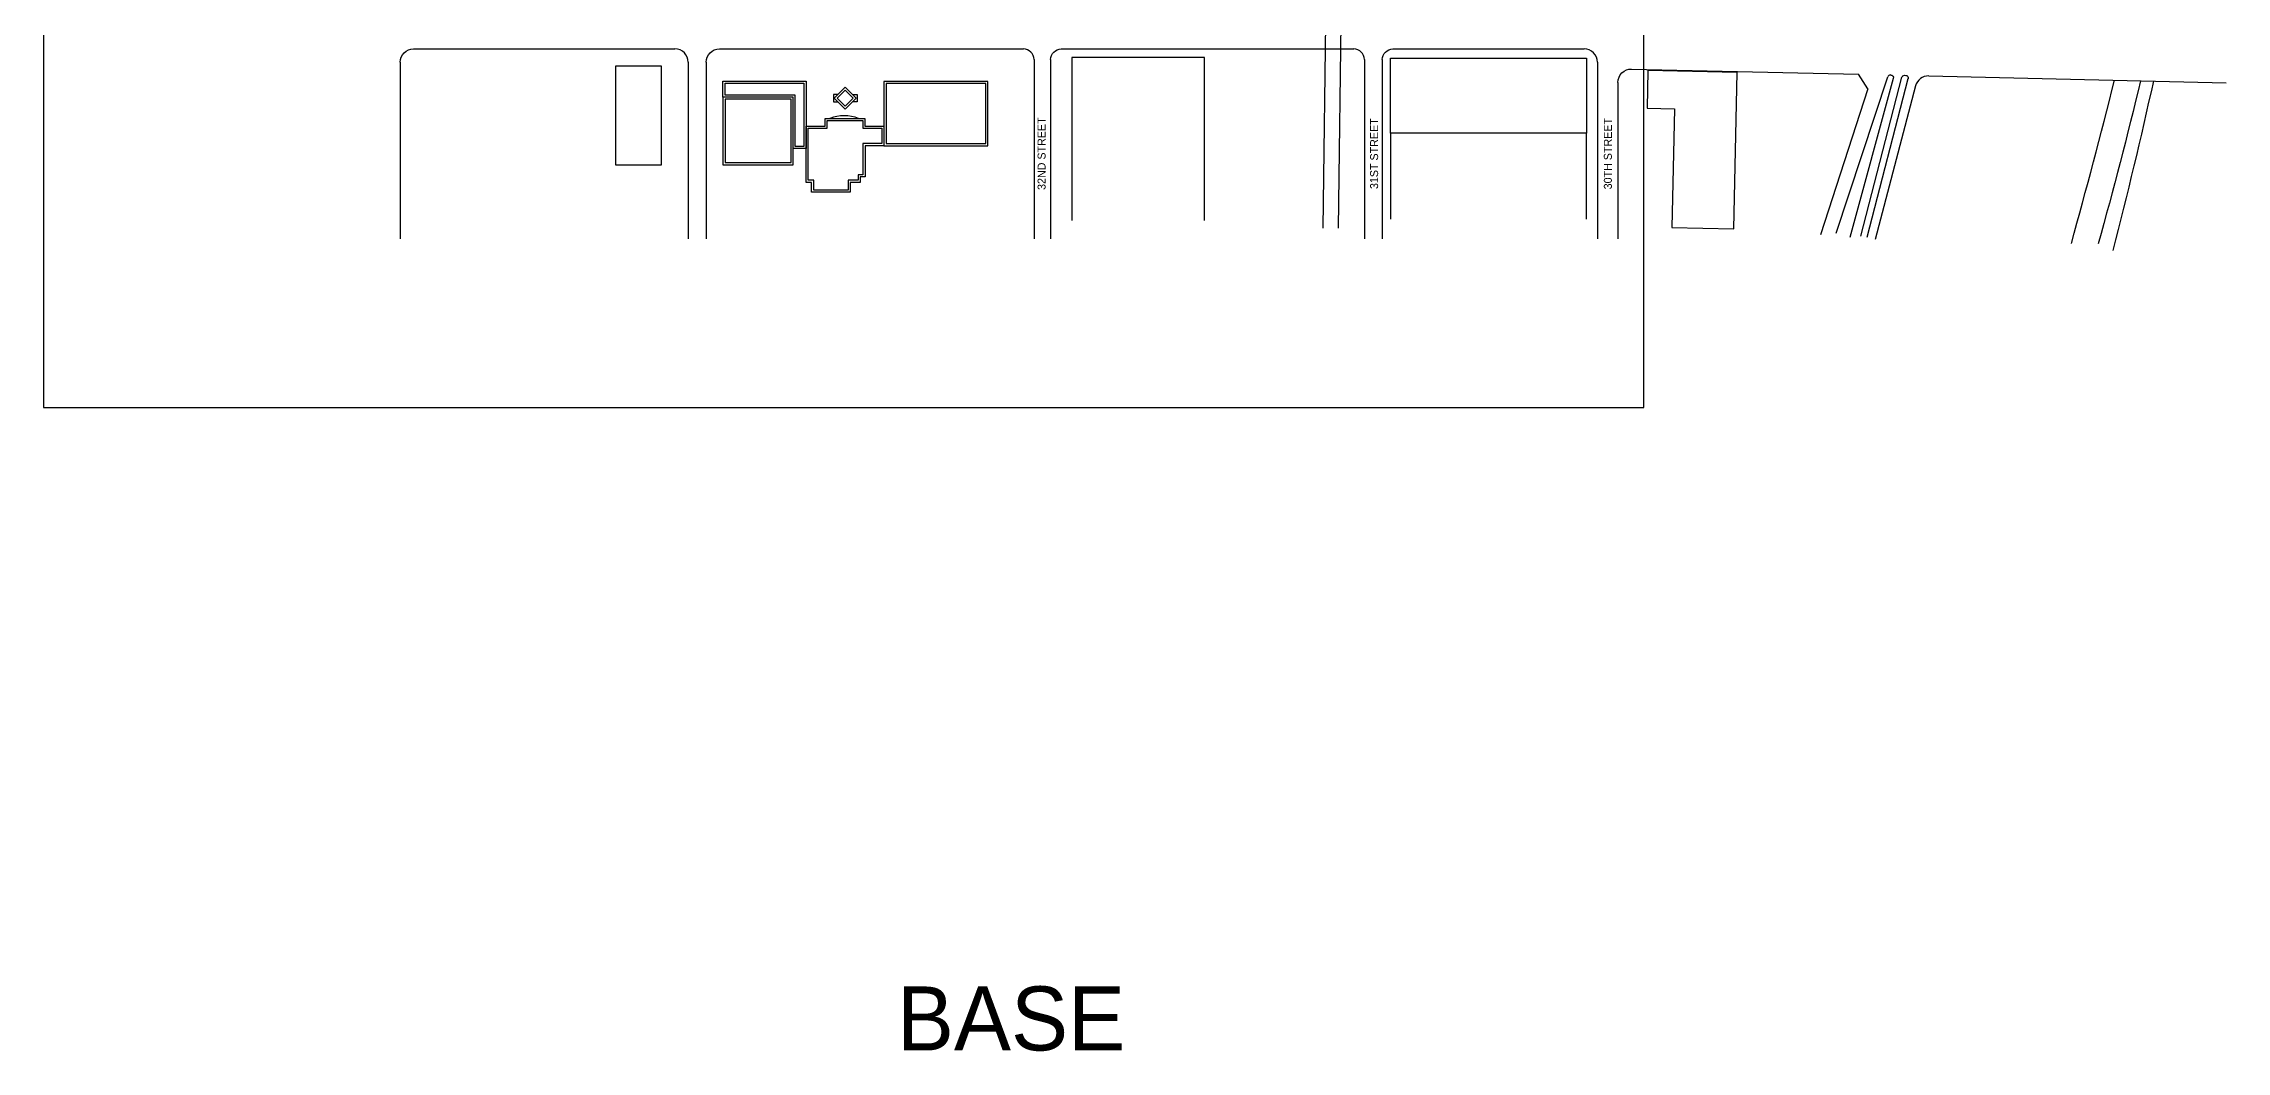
# Model space of a CAD drawing. Extents: x -2952 to 1328, y -1914 to 3293.
# Drawn here: x -2839 to 1253, y -1914 to -25 of the extents above; entities that cross this region are included whole.
import ezdxf
from ezdxf.enums import TextEntityAlignment as Align

# ---------------------------------------------------------------- set-up
doc = ezdxf.new("R2010")
doc.units = 0
doc.linetypes.add('$$DASHED$$', pattern=[0])
for name, color, linetype in [('1', 7, 'CONTINUOUS'), ('14', 7, 'CONTINUOUS'), ('3', 7, 'CONTINUOUS'), ('46', 7, 'CONTINUOUS')]:
    doc.layers.add(name, color=color, linetype=linetype)

msp = doc.modelspace()

# ---------------------------------------------------------------- linework, layer by layer
at = {"layer": '1', "color": 0, "linetype": 'CONTINUOUS'}
msp.add_lwpolyline([(161.4, -707.2), (161.4, 3292.8), (-2838.6, 3292.8), (-2838.6, -707.2)], close=True, dxfattribs=at)
at = {"layer": '14', "color": 0, "linetype": '$$DASHED$$'}
for p, q in [((-432.1, 278.4), (-440.6, -370.9)), ((-403.5, 278), (-411.9, -371.2))]:
    msp.add_line(p, q, dxfattribs=at)
at = {"layer": '14', "color": 0, "linetype": 'CONTINUOUS'}
for points in [[(-1680, -67.3), (-1766.6, -67.3), (-1766.6, -252.2), (-1680, -252.2)], [(-313.3, -52.5), (53.6, -52.5), (53.6, -193.1), (-313.3, -193.1)], [(168.9, -75.3), (167.4, -146.2), (218.7, -147.3), (213.8, -369.6), (330.1, -372.2), (336.6, -79)], [(-1565.1, -125.5), (-1565.1, -95.2), (-1409.2, -95.2), (-1409.2, -221.8), (-1433.4, -221.8), (-1433.4, -125.5)], [(-1561.1, -121.5), (-1561.1, -99.2), (-1413.2, -99.2), (-1413.2, -217.8), (-1429.4, -217.8), (-1429.4, -121.5)], [(-1349.6, -120.4), (-1358.1, -120.4), (-1358.1, -134), (-1349.6, -134), (-1356.4, -127.2)], [(-1335.9, -147.7), (-1315.4, -127.2), (-1335.9, -106.7), (-1356.4, -127.2)], [(-1335.9, -142.1), (-1321.1, -127.2), (-1335.9, -112.4), (-1350.8, -127.2)], [(-1322.2, -120.4), (-1313.7, -120.4), (-1313.7, -134), (-1322.2, -134), (-1315.4, -127.2)], [(-1263.3, -216.5), (-1068.2, -216.5), (-1068.2, -96), (-1263.3, -96)], [(-1259.3, -212.5), (-1072.2, -212.5), (-1072.2, -100), (-1259.3, -100)], [(-1565.1, -252.1), (-1433.4, -252.1), (-1433.4, -125.5), (-1565.1, -125.5)], [(-1561.1, -248.1), (-1437.4, -248.1), (-1437.4, -129.5), (-1561.1, -129.5)], [(-1409.2, -179.8), (-1373.6, -179.8), (-1373.6, -165.4), (-1298.9, -165.4), (-1298.9, -179.8), (-1263.3, -179.8), (-1263.3, -216.5), (-1298.6, -216.5), (-1298.6, -274.8), (-1307.8, -274.8), (-1307.8, -285.4), (-1326.4, -285.4), (-1326.4, -303.9), (-1398.8, -303.9), (-1398.8, -285.4), (-1409.2, -285.4)], [(-1405.2, -183.8), (-1369.6, -183.8), (-1369.6, -169.4), (-1302.9, -169.4), (-1302.9, -183.8), (-1267.3, -183.8), (-1267.3, -212.5), (-1302.6, -212.5), (-1302.6, -270.8), (-1311.8, -270.8), (-1311.8, -281.4), (-1330.4, -281.4), (-1330.4, -299.9), (-1394.8, -299.9), (-1394.8, -281.4), (-1405.2, -281.4)]]:
    msp.add_lwpolyline(points, close=True, dxfattribs=at)
for points in [[(-662.1, -357), (-662.1, -51.1), (-910.8, -51.1), (-910.8, -357)], [(53.6, -354.4), (53.6, -193.1), (-313.3, -193.1), (-313.3, -354.4)]]:
    msp.add_lwpolyline(points, dxfattribs=at)
msp.add_arc((-1337.7, -237.3), 76.8, 69.4332, 110.5668, dxfattribs=at)
at = {"layer": '3', "color": 0, "linetype": 'CONTINUOUS'}
for p, q in [((-2145, -35.1), (-1655.1, -35.1)), ((-1571.5, -35.1), (-1001.9, -35.1)), ((-930.7, -35.1), (-382.5, -35.1)), ((-308.9, -35.1), (49.4, -35.1)), ((-2170, -60.1), (-2170, -390.9)), ((-1630.1, -60.1), (-1630.1, -390.9)), ((-1596.5, -60.1), (-1596.5, -390.9)), ((-981.9, -55.1), (-981.9, -390.9)), ((-950.7, -55.1), (-950.7, -390.9)), ((-362.5, -55.1), (-362.5, -390.9)), ((-328.9, -55.1), (-328.9, -390.9)), ((74.4, -60.1), (74.4, -390.9)), ((138.4, -72.7), (563.7, -82.6)), ((112.9, -97.7), (112.9, -390.9)), ((581.4, -109.7), (492.8, -383.8)), ((521.8, -380.6), (618.7, -87.4)), ((629.1, -90.3), (547.6, -388.7)), ((581.4, -109.7), (563.7, -82.6)), ((568.4, -386), (645.3, -88.3)), ((580.3, -387.8), (657, -90.8)), ((670.7, -104.2), (595.1, -392.1)), ((623.6, -83.9), (624.4, -84)), ((650.3, -84.5), (652.3, -84.6)), ((695.5, -85.6), (1253.4, -98.5))]:
    msp.add_line(p, q, dxfattribs=at)
at = {"layer": '3', "color": 0, "linetype": 'CONTINUOUS', "extrusion": (0, 0, -1)}
for centre, radius, start, end in [((2145, -60.1), 25, 0, 90), ((1571.5, -60.1), 25, 0, 90), ((930.7, -55.1), 20, 0, 90), ((308.9, -55.1), 20, 0, 90), ((-137.9, -97.7), 25, 0, 91.3223), ((-624.3, -89), 5, 91.3222, 195.2818), ((-650.2, -89.5), 5, 14.4848, 91.3223), ((-652.2, -89.6), 5, 91.3223, 194.4848), ((6605.9, 1739.9), 7914, 193.40422, 195.68948)]:
    msp.add_arc(centre, radius, start, end, dxfattribs=at)
at = {"layer": '3', "color": 0, "linetype": 'CONTINUOUS'}
for centre, radius, start, end in [((-1655.1, -60.1), 25, 0, 90), ((-1001.9, -55.1), 20, 0, 90), ((-382.5, -55.1), 20, 0, 90), ((49.4, -60.1), 25, 0, 90), ((623.5, -88.9), 5, 88.6777, 161.7088), ((694.9, -110.6), 25, 88.6777, 165.2862), ((-12363.7, 3293.7), 13828.9, 344.50973, 345.82126), ((-8142.6, 1958.6), 9485, 345.52034, 347.49384)]:
    msp.add_arc(centre, radius, start, end, dxfattribs=at)

# ---------------------------------------------------------------- texts
at = {"layer": '46', "color": 0, "linetype": 'CONTINUOUS'}
for s, p in [('32ND STREET', (-967.7, -231.4)), ('31ST STREET', (-344.3, -231.4)), ('30TH STREET', (93.9, -231.4))]:
    msp.add_text(s, height=15, rotation=90, dxfattribs=at).set_placement(p, align=Align.MIDDLE)
msp.add_text('BASE', height=120, dxfattribs=at).set_placement((-1025, -1852.6), align=Align.MIDDLE)

doc.saveas('drawing.dxf')
